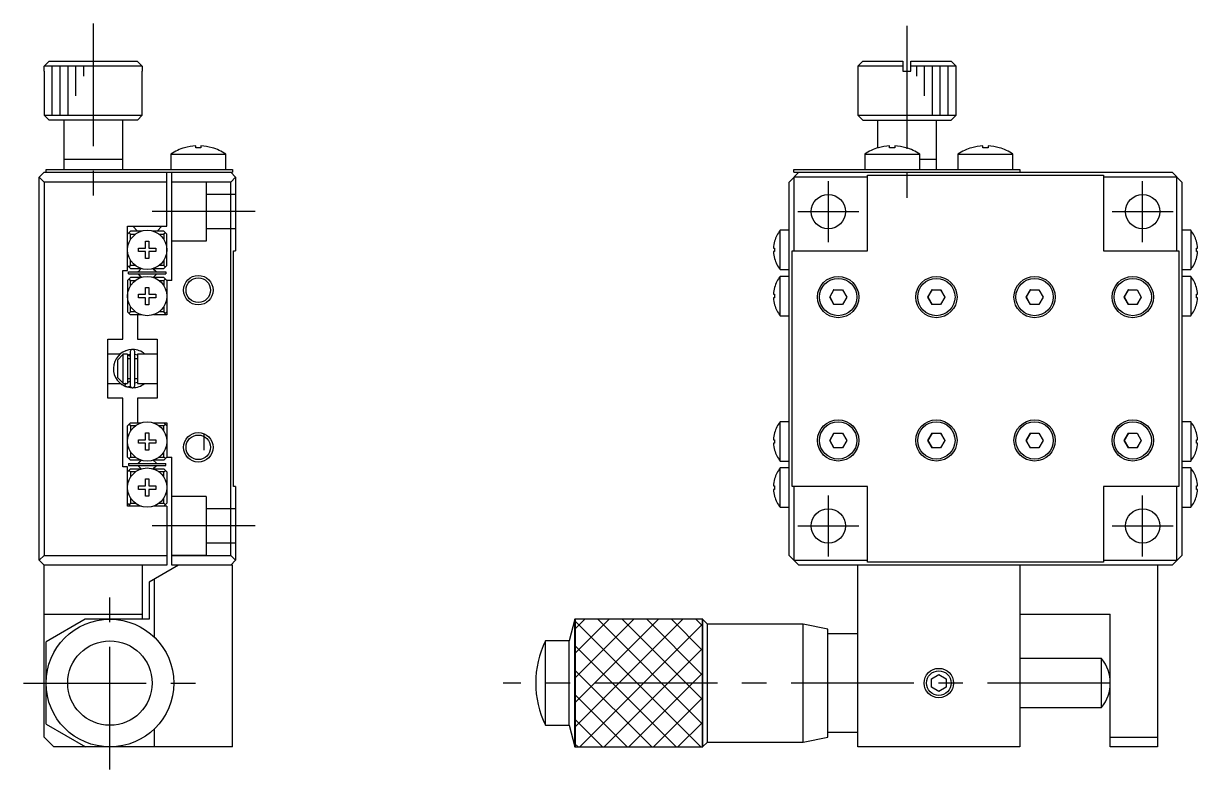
# Model space of a CAD drawing. Extents: x 75 to 388, y 47 to 228.
# Drawn here: x 268.2 to 387.7, y 115.9 to 191.9 of the extents above; entities that cross this region are included whole.
import ezdxf

# ---------------------------------------------------------------- set-up
doc = ezdxf.new("R2010")
doc.units = 0
doc.header["$LTSCALE"] = 10
doc.linetypes.add('CENTER', pattern=[2, 1.25, -0.25, 0.25, -0.25])
doc.linetypes.add('DASHED', pattern=[3.5, 2, -1.5])
doc.layers.get('0').update_dxf_attribs({"linetype": 'CONTINUOUS'})
doc.layers.add('CENTER', color=1, linetype='CENTER')

msp = doc.modelspace()

# ---------------------------------------------------------------- linework, layer by layer
at = {"color": 7, "linetype": 'CONTINUOUS'}
for p, q in [((270.287703, 187.518731), (270.78949, 188.018731)), ((270.78949, 188.018731), (279.753864, 188.018731)), ((279.753864, 188.018731), (280.255651, 187.518731)), ((353.627266, 188.018731), (353.127266, 187.518731)), ((353.627266, 188.018731), (357.727266, 188.018731)), ((357.727266, 188.018731), (357.727266, 187.018731)), ((358.527266, 188.018731), (362.627266, 188.018731)), ((358.527266, 187.018731), (358.527266, 188.018731)), ((363.127266, 187.518731), (362.627266, 188.018731)), ((270.271677, 187.018731), (270.287703, 187.018731)), ((270.271677, 187.018731), (270.271677, 182.518731)), ((270.287703, 187.018731), (270.287703, 187.518731)), ((280.255651, 187.518731), (270.287703, 187.518731)), ((280.255651, 187.518731), (280.255651, 187.018731)), ((280.255651, 187.018731), (280.271677, 187.018731)), ((280.271677, 182.518731), (280.271677, 187.018731)), ((357.727266, 187.518731), (353.127266, 187.518731)), ((353.127266, 187.518731), (353.127266, 182.518731)), ((357.727266, 187.018731), (358.527266, 187.018731)), ((363.127266, 187.518731), (358.527266, 187.518731)), ((363.127266, 182.518731), (363.127266, 187.518731)), ((270.271677, 182.518731), (280.271677, 182.518731)), ((270.271677, 182.518731), (270.771677, 182.018731)), ((279.771677, 182.018731), (270.771677, 182.018731)), ((272.271677, 182.018731), (272.271677, 177.018731)), ((278.271677, 177.018731), (278.271677, 182.018731)), ((279.771677, 182.018731), (280.271677, 182.518731)), ((353.127266, 182.518731), (353.627266, 182.018731)), ((353.127266, 182.518731), (363.127266, 182.518731)), ((353.627266, 182.018731), (362.627266, 182.018731)), ((355.127266, 182.018731), (355.127266, 179.188427)), ((361.127266, 177.018731), (361.127266, 182.018731)), ((362.627266, 182.018731), (363.127266, 182.518731)), ((285.711677, 179.211936), (285.711677, 179.405193)), ((286.231677, 179.405193), (286.231677, 179.211936)), ((356.367266, 179.211936), (356.367266, 179.405193)), ((356.887266, 179.405193), (356.887266, 179.211936)), ((365.867266, 179.211936), (365.867266, 179.405193)), ((366.387266, 179.405193), (366.387266, 179.211936)), ((283.171677, 178.561194), (288.771677, 178.561194)), ((283.171677, 178.561194), (283.171677, 177.018731)), ((284.572538, 179.211936), (284.569529, 179.218104)), ((286.231677, 179.211936), (285.711677, 179.211936)), ((287.373825, 179.218104), (287.370816, 179.211936)), ((288.771677, 177.018731), (288.771677, 178.561194)), ((353.827266, 178.561194), (353.827266, 177.018731)), ((353.827266, 178.561194), (359.427266, 178.561194)), ((355.228127, 179.211936), (355.225118, 179.218104)), ((356.887266, 179.211936), (356.367266, 179.211936)), ((358.029413, 179.218104), (358.026405, 179.211936)), ((359.427266, 177.018731), (359.427266, 178.561194)), ((363.327266, 178.561194), (363.327266, 177.018731)), ((363.327266, 178.561194), (368.927266, 178.561194)), ((364.728127, 179.211936), (364.725118, 179.218104)), ((366.387266, 179.211936), (365.867266, 179.211936)), ((367.529413, 179.218104), (367.526405, 179.211936)), ((368.927266, 177.018731), (368.927266, 178.561194)), ((270.471677, 176.718731), (270.471677, 177.018731)), ((270.471677, 177.018731), (289.471677, 177.018731)), ((278.271677, 178.018731), (272.271677, 178.018731)), ((289.471677, 177.018731), (289.471677, 176.718731)), ((346.627266, 176.718731), (346.627266, 177.018731)), ((346.627266, 177.018731), (369.627266, 177.018731)), ((361.127266, 178.018731), (359.427266, 178.018731)), ((369.627266, 177.018731), (369.627266, 176.718731)), ((270.271677, 176.718731), (269.771677, 176.218731)), ((269.771677, 137.218731), (269.771677, 176.218731)), ((269.771677, 176.218731), (270.271677, 175.718731)), ((270.271677, 176.718731), (289.471677, 176.718731)), ((282.771677, 171.218731), (282.771677, 176.718731)), ((283.271677, 165.718731), (283.271677, 176.718731)), ((289.271677, 176.718731), (289.771677, 176.218731)), ((289.771677, 176.218731), (289.271677, 175.718731)), ((289.771677, 176.218731), (289.771677, 168.718731)), ((347.127266, 176.718731), (346.127266, 175.718731)), ((346.627266, 176.718731), (385.127266, 176.718731)), ((346.627266, 176.218731), (346.627266, 168.718731)), ((354.127266, 176.218731), (346.627266, 176.218731)), ((354.127266, 176.418731), (378.127266, 176.418731)), ((354.127266, 168.718731), (354.127266, 176.418731)), ((378.127266, 176.418731), (378.127266, 168.718731)), ((385.627266, 176.218731), (378.127266, 176.218731)), ((386.127266, 175.718731), (385.127266, 176.718731)), ((385.627266, 168.718731), (385.627266, 176.218731)), ((270.271677, 175.718731), (270.271677, 137.718731)), ((282.771677, 175.718731), (270.271677, 175.718731)), ((289.271677, 175.718731), (283.271677, 175.718731)), ((289.271677, 137.718731), (289.271677, 175.718731)), ((346.127266, 137.718731), (346.127266, 175.718731)), ((386.127266, 175.718731), (386.127266, 137.718731)), ((278.771677, 171.218731), (282.771677, 171.218731)), ((278.771677, 166.718731), (278.771677, 171.218731)), ((279.290933, 171.218731), (279.771677, 170.737987)), ((281.771677, 170.737987), (282.252421, 171.218731)), ((278.771677, 170.418731), (279.071677, 170.718731)), ((279.071677, 170.418731), (278.921677, 170.568731)), ((280.147177, 170.718731), (279.071677, 170.718731)), ((279.071677, 169.872297), (279.071677, 170.418731)), ((279.071677, 170.418731), (279.571677, 170.418731)), ((280.209132, 170.737987), (279.771677, 170.737987)), ((281.771677, 170.737987), (281.334221, 170.737987)), ((282.471677, 170.718731), (281.396177, 170.718731)), ((281.971677, 170.418731), (282.471677, 170.418731)), ((282.771677, 170.418731), (282.471677, 170.718731)), ((282.621677, 170.568731), (282.471677, 170.418731)), ((282.471677, 170.418731), (282.471677, 169.872297)), ((282.771677, 167.218731), (282.771677, 170.418731)), ((346.127266, 170.818731), (345.229267, 170.818731)), ((345.229267, 166.818731), (345.229267, 170.818731)), ((387.025265, 170.818731), (386.127266, 170.818731)), ((387.025265, 170.818731), (387.025265, 166.818731)), ((279.885315, 168.998731), (280.591677, 168.998731)), ((279.885315, 168.638731), (279.885315, 168.998731)), ((280.591677, 168.638731), (279.885315, 168.638731)), ((280.591677, 169.705093), (280.951677, 169.705093)), ((280.591677, 168.998731), (280.591677, 169.705093)), ((280.591677, 167.93237), (280.591677, 168.638731)), ((280.951677, 169.705093), (280.951677, 168.998731)), ((280.951677, 168.998731), (281.658038, 168.998731)), ((280.951677, 168.638731), (280.951677, 167.93237)), ((281.658038, 168.638731), (280.951677, 168.638731)), ((281.658038, 168.998731), (281.658038, 168.638731)), ((289.571677, 168.718731), (289.771677, 168.718731)), ((289.571677, 144.718731), (289.571677, 168.718731)), ((344.537407, 168.998731), (344.657744, 168.998731)), ((344.657744, 168.638731), (344.537407, 168.638731)), ((344.653122, 169.707347), (344.657744, 169.705093)), ((344.657744, 168.998731), (344.657744, 168.638731)), ((346.427266, 144.718731), (346.427266, 168.718731)), ((346.427266, 168.718731), (354.127266, 168.718731)), ((378.127266, 168.718731), (385.827266, 168.718731)), ((385.827266, 168.718731), (385.827266, 144.718731)), ((387.596787, 169.705093), (387.60141, 169.707347)), ((387.596787, 168.998731), (387.717125, 168.998731)), ((387.596787, 168.638731), (387.596787, 168.998731)), ((387.717125, 168.638731), (387.596787, 168.638731)), ((279.071677, 167.218731), (279.071677, 167.765166)), ((280.951677, 167.93237), (280.591677, 167.93237)), ((282.471677, 167.765166), (282.471677, 167.218731)), ((344.657744, 167.93237), (344.653122, 167.930115)), ((387.60141, 167.930115), (387.596787, 167.93237)), ((278.271677, 166.718731), (278.771677, 166.718731)), ((278.271677, 159.718731), (278.271677, 166.718731)), ((279.071677, 166.918731), (278.771677, 167.218731)), ((278.871677, 166.368731), (278.871677, 166.568731)), ((278.871677, 166.568731), (282.671677, 166.568731)), ((278.871677, 166.368731), (282.671677, 166.368731)), ((278.921677, 167.068731), (279.071677, 167.218731)), ((279.571677, 167.218731), (279.071677, 167.218731)), ((279.071677, 166.918731), (280.072628, 166.918731)), ((280.157617, 166.915332), (279.870116, 166.62783)), ((279.870116, 166.344988), (280.184506, 166.030597)), ((279.870116, 166.309632), (280.157617, 166.022131)), ((280.091751, 166.937854), (280.072628, 166.918731)), ((281.673238, 166.592475), (281.358847, 166.906866)), ((281.673238, 166.62783), (281.385737, 166.915332)), ((281.385737, 166.022131), (281.673238, 166.309632)), ((281.470725, 166.918731), (281.451603, 166.937854)), ((281.470725, 166.918731), (282.471677, 166.918731)), ((282.471677, 167.218731), (281.971677, 167.218731)), ((282.471677, 167.218731), (282.621677, 167.068731)), ((282.771677, 167.218731), (282.471677, 166.918731)), ((282.671677, 166.568731), (282.671677, 166.368731)), ((345.229267, 166.818731), (346.127266, 166.818731)), ((386.127266, 166.818731), (387.025265, 166.818731)), ((279.071677, 166.018731), (278.771677, 165.718731)), ((278.771677, 165.718731), (278.771677, 162.518731)), ((279.071677, 165.718731), (278.921677, 165.868731)), ((280.072628, 166.018731), (279.071677, 166.018731)), ((279.071677, 165.172297), (279.071677, 165.718731)), ((279.071677, 165.718731), (279.571677, 165.718731)), ((280.072628, 166.018731), (280.091751, 165.999609)), ((280.591677, 165.005093), (280.951677, 165.005093)), ((280.591677, 164.298731), (280.591677, 165.005093)), ((280.951677, 165.005093), (280.951677, 164.298731)), ((281.451603, 165.999609), (281.470725, 166.018731)), ((282.471677, 166.018731), (281.470725, 166.018731)), ((281.971677, 165.718731), (282.471677, 165.718731)), ((282.771677, 165.718731), (282.471677, 166.018731)), ((282.621677, 165.868731), (282.471677, 165.718731)), ((282.471677, 165.718731), (282.471677, 165.172297)), ((283.271677, 165.718731), (282.771677, 165.718731)), ((282.771677, 165.718731), (282.771677, 162.218731)), ((344.653122, 165.007347), (344.657744, 165.005093)), ((346.127266, 166.118731), (345.229267, 166.118731)), ((345.229267, 162.118731), (345.229267, 166.118731)), ((387.025265, 166.118731), (386.127266, 166.118731)), ((387.025265, 166.118731), (387.025265, 162.118731)), ((387.596787, 165.005093), (387.60141, 165.007347)), ((279.885315, 164.298731), (280.591677, 164.298731)), ((279.885315, 163.938731), (279.885315, 164.298731)), ((280.591677, 163.938731), (279.885315, 163.938731)), ((280.591677, 163.23237), (280.591677, 163.938731)), ((280.951677, 164.298731), (281.658038, 164.298731)), ((280.951677, 163.938731), (280.951677, 163.23237)), ((281.658038, 163.938731), (280.951677, 163.938731)), ((281.658038, 164.298731), (281.658038, 163.938731)), ((344.537407, 164.298731), (344.657744, 164.298731)), ((344.657744, 163.938731), (344.537407, 163.938731)), ((344.657744, 164.298731), (344.657744, 163.938731)), ((350.26124, 164.018731), (350.694253, 164.768731)), ((350.694253, 163.268731), (350.26124, 164.018731)), ((350.701064, 164.772622), (350.261276, 164.026575)), ((350.261276, 164.026575), (350.687479, 163.272684)), ((350.694253, 164.768731), (351.560278, 164.768731)), ((350.701063, 164.772641), (351.567053, 164.764779)), ((351.993381, 164.010814), (351.553468, 163.264841)), ((351.993292, 164.018731), (351.560278, 163.268731)), ((351.560279, 164.768731), (351.993291, 164.018731)), ((351.56704, 164.764771), (351.993256, 164.010888)), ((360.26124, 164.018731), (360.694253, 164.768731)), ((360.694253, 163.268731), (360.26124, 164.018731)), ((360.701064, 164.772622), (360.261276, 164.026575)), ((360.261276, 164.026575), (360.687479, 163.272684)), ((360.694253, 164.768731), (361.560278, 164.768731)), ((360.701063, 164.772641), (361.567053, 164.764779)), ((361.993381, 164.010814), (361.553468, 163.264841)), ((361.993292, 164.018731), (361.560278, 163.268731)), ((361.560279, 164.768731), (361.993291, 164.018731)), ((361.56704, 164.764771), (361.993256, 164.010888)), ((370.26124, 164.018731), (370.694253, 164.768731)), ((370.694253, 163.268731), (370.26124, 164.018731)), ((370.701064, 164.772622), (370.261276, 164.026575)), ((370.261276, 164.026575), (370.687479, 163.272684)), ((370.694253, 164.768731), (371.560278, 164.768731)), ((370.701063, 164.772641), (371.567053, 164.764779)), ((371.993381, 164.010814), (371.553468, 163.264841)), ((371.993292, 164.018731), (371.560278, 163.268731)), ((371.560279, 164.768731), (371.993291, 164.018731)), ((371.56704, 164.764771), (371.993256, 164.010888)), ((380.26124, 164.018731), (380.694253, 164.768731)), ((380.694253, 163.268731), (380.26124, 164.018731)), ((380.701064, 164.772622), (380.261276, 164.026575)), ((380.261276, 164.026575), (380.687479, 163.272684)), ((380.694253, 164.768731), (381.560278, 164.768731)), ((380.701063, 164.772641), (381.567053, 164.764779)), ((381.993381, 164.010814), (381.553468, 163.264841)), ((381.993292, 164.018731), (381.560278, 163.268731)), ((381.560279, 164.768731), (381.993291, 164.018731)), ((381.56704, 164.764771), (381.993256, 164.010888)), ((387.596787, 164.298731), (387.717125, 164.298731)), ((387.596787, 163.938731), (387.596787, 164.298731)), ((387.717125, 163.938731), (387.596787, 163.938731)), ((279.071677, 162.518731), (279.071677, 163.065166)), ((280.951677, 163.23237), (280.591677, 163.23237)), ((282.471677, 163.065166), (282.471677, 162.518731)), ((344.657744, 163.23237), (344.653122, 163.230115)), ((351.553468, 163.264824), (350.687478, 163.272684)), ((351.560278, 163.268731), (350.694253, 163.268731)), ((361.553468, 163.264824), (360.687478, 163.272684)), ((361.560278, 163.268731), (360.694253, 163.268731)), ((371.553468, 163.264824), (370.687478, 163.272684)), ((371.560278, 163.268731), (370.694253, 163.268731)), ((381.553468, 163.264824), (380.687478, 163.272684)), ((381.560278, 163.268731), (380.694253, 163.268731)), ((387.60141, 163.230115), (387.596787, 163.23237)), ((279.071677, 162.218731), (278.771677, 162.518731)), ((278.921677, 162.368731), (279.071677, 162.518731)), ((279.571677, 162.518731), (279.071677, 162.518731)), ((280.147177, 162.218731), (279.071677, 162.218731)), ((279.771677, 162.218731), (279.771677, 159.718731)), ((282.771677, 162.218731), (281.396177, 162.218731)), ((282.471677, 162.518731), (281.971677, 162.518731)), ((282.471677, 162.518731), (282.621677, 162.368731)), ((282.771677, 162.518731), (282.471677, 162.218731)), ((345.229267, 162.118731), (346.127266, 162.118731)), ((386.127266, 162.118731), (387.025265, 162.118731)), ((276.771677, 159.718731), (278.271677, 159.718731)), ((276.771677, 153.718731), (276.771677, 159.718731)), ((279.771677, 159.718731), (281.771677, 159.718731)), ((281.771677, 159.718731), (281.771677, 153.718731)), ((278.01322, 158.218731), (276.771677, 158.218731)), ((277.771677, 157.638832), (278.271677, 158.167978)), ((278.771677, 158.218731), (278.271677, 158.218731)), ((278.271677, 158.218731), (278.271677, 155.218731)), ((278.495277, 158.520167), (278.482123, 158.514361)), ((278.490558, 158.516858), (278.486214, 158.516179)), ((278.556442, 158.54487), (278.494712, 158.521239)), ((278.771637, 158.148165), (279.050481, 158.218584)), ((278.771675, 158.130854), (278.781048, 158.13101)), ((278.771677, 158.218731), (278.771677, 155.218731)), ((278.781048, 158.13101), (278.794672, 158.130643)), ((278.794672, 158.130643), (278.80826, 158.129574)), ((278.80826, 158.129574), (278.821777, 158.127805)), ((278.821777, 158.127805), (278.835184, 158.125342)), ((278.835184, 158.125342), (278.848445, 158.122193)), ((278.848445, 158.122193), (278.861524, 158.118369)), ((278.861524, 158.118369), (278.874387, 158.113879)), ((278.874387, 158.113879), (278.886998, 158.10874)), ((278.886998, 158.10874), (278.899327, 158.102967)), ((278.899327, 158.102967), (278.91134, 158.096578)), ((278.91134, 158.096578), (278.923008, 158.089591)), ((278.923008, 158.089591), (278.934302, 158.082028)), ((278.934302, 158.082028), (278.945195, 158.073911)), ((278.945195, 158.073911), (278.955662, 158.065262)), ((278.955662, 158.065262), (278.965676, 158.056106)), ((278.965676, 158.056106), (278.975217, 158.046469)), ((278.975217, 158.046469), (278.984263, 158.036376)), ((278.984263, 158.036376), (278.992793, 158.025854)), ((278.992793, 158.025854), (279.00079, 158.01493)), ((279.00079, 158.01493), (279.008238, 158.003633)), ((279.008238, 158.003633), (279.015119, 157.991991)), ((279.015119, 157.991991), (279.021421, 157.980033)), ((279.021421, 157.980033), (279.027131, 157.967788)), ((279.027131, 157.967788), (279.032238, 157.955286)), ((279.032238, 157.955286), (279.036731, 157.942556)), ((279.036731, 157.942556), (279.040603, 157.929629)), ((279.040603, 157.929629), (279.043845, 157.916535)), ((279.043845, 157.916535), (279.046452, 157.903304)), ((279.046452, 157.903304), (279.04842, 157.889967)), ((279.04842, 157.889967), (279.049743, 157.876554)), ((279.049743, 157.876554), (279.050421, 157.863097)), ((279.050421, 157.863097), (279.050518, 157.85588)), ((279.050518, 158.459387), (279.050518, 155.009387)), ((279.500518, 155.009387), (279.500518, 158.459387)), ((279.500573, 158.218309), (279.771821, 158.151059)), ((279.771677, 158.218731), (279.771677, 155.218731)), ((281.771677, 158.218731), (279.771677, 158.218731)), ((277.771677, 155.798631), (277.771677, 157.638832)), ((279.050518, 157.718731), (278.771677, 157.718731)), ((279.771677, 157.718731), (279.500518, 157.718731)), ((278.271677, 155.27673), (277.771677, 155.805876)), ((278.771677, 155.718731), (279.050518, 155.718731)), ((278.962094, 155.409286), (278.951964, 155.400356)), ((278.971762, 155.418704), (278.962094, 155.409286)), ((278.980949, 155.428583), (278.971762, 155.418704)), ((278.989634, 155.438899), (278.980949, 155.428583)), ((278.997799, 155.449625), (278.989634, 155.438899)), ((279.005427, 155.460734), (278.997799, 155.449625)), ((279.012501, 155.472199), (279.005427, 155.460734)), ((279.019008, 155.483992), (279.012501, 155.472199)), ((279.024933, 155.496086), (279.019008, 155.483992)), ((279.030265, 155.508451), (279.024933, 155.496086)), ((279.034993, 155.521058), (279.030265, 155.508451)), ((279.039108, 155.533878), (279.034993, 155.521058)), ((279.0426, 155.546882), (279.039108, 155.533878)), ((279.045462, 155.56004), (279.0426, 155.546882)), ((279.04769, 155.573321), (279.045462, 155.56004)), ((279.049277, 155.586696), (279.04769, 155.573321)), ((279.05022, 155.600133), (279.049277, 155.586696)), ((279.050518, 155.612894), (279.05022, 155.600133)), ((279.500518, 155.718731), (279.771677, 155.718731)), ((276.771677, 155.218731), (278.051649, 155.218731)), ((278.271677, 155.218731), (278.771677, 155.218731)), ((278.461942, 154.96357), (278.491912, 154.950132)), ((278.48596, 154.952684), (278.565874, 155.212116)), ((278.490473, 154.965066), (278.490374, 154.958827)), ((278.490374, 154.958827), (278.490905, 154.953889)), ((278.491202, 154.972565), (278.490473, 154.965066)), ((278.490905, 154.953889), (278.491708, 154.951078)), ((278.492556, 154.981274), (278.491202, 154.972565)), ((278.491708, 154.951078), (278.493885, 154.94801)), ((278.494526, 154.991135), (278.492556, 154.981274)), ((278.493885, 154.94801), (278.494712, 154.947535)), ((278.497098, 155.002082), (278.494526, 154.991135)), ((278.494712, 154.947535), (278.526065, 154.934716)), ((278.500256, 155.014043), (278.497098, 155.002082)), ((278.503979, 155.026936), (278.500256, 155.014043)), ((278.508241, 155.040676), (278.503979, 155.026936)), ((278.513014, 155.055171), (278.508241, 155.040676)), ((278.518266, 155.070324), (278.513014, 155.055171)), ((278.523963, 155.086035), (278.518266, 155.070324)), ((278.530066, 155.102197), (278.523963, 155.086035)), ((278.526065, 154.934716), (278.559775, 154.922811)), ((278.536534, 155.118704), (278.530066, 155.102197)), ((278.543324, 155.135445), (278.536534, 155.118704)), ((278.550391, 155.152308), (278.543324, 155.135445)), ((278.557688, 155.16918), (278.550391, 155.152308)), ((278.552213, 154.924921), (279.245804, 154.78594)), ((278.565165, 155.185949), (278.557688, 155.16918)), ((278.559775, 154.922811), (278.594026, 154.912609)), ((278.572774, 155.202503), (278.565165, 155.185949)), ((278.565874, 155.212116), (278.569025, 155.218735)), ((278.580462, 155.218731), (278.572774, 155.202503)), ((278.594026, 154.912609), (278.628732, 154.904134)), ((278.628732, 154.904134), (278.663809, 154.897405)), ((278.663809, 154.897405), (278.699171, 154.89244)), ((278.699171, 154.89244), (278.73473, 154.889249)), ((278.73473, 154.889249), (278.770401, 154.887839)), ((278.770401, 154.887839), (278.806096, 154.888213)), ((278.776805, 155.337793), (278.771674, 155.33792)), ((278.790426, 155.337941), (278.776805, 155.337793)), ((278.804016, 155.33879), (278.790426, 155.337941)), ((278.817538, 155.340338), (278.804016, 155.33879)), ((278.806096, 154.888213), (278.841728, 154.890372)), ((278.830954, 155.342578), (278.817538, 155.340338)), ((278.84423, 155.345502), (278.830954, 155.342578)), ((278.841728, 154.890372), (278.877211, 154.894308)), ((278.857331, 155.3491), (278.84423, 155.345502)), ((278.870221, 155.35336), (278.857331, 155.3491)), ((278.882869, 155.358268), (278.870221, 155.35336)), ((278.877211, 154.894308), (278.912458, 154.900013)), ((278.895243, 155.363809), (278.882869, 155.358268)), ((278.907311, 155.369965), (278.895243, 155.363809)), ((278.919044, 155.376719), (278.907311, 155.369965)), ((278.912458, 154.900013), (278.947383, 154.907473)), ((278.930415, 155.384049), (278.919044, 155.376719)), ((278.941397, 155.391936), (278.930415, 155.384049)), ((278.951964, 155.400356), (278.941397, 155.391936)), ((278.947383, 154.907473), (278.981901, 154.91667)), ((278.981901, 154.91667), (279.015928, 154.927582)), ((279.015928, 154.927582), (279.04938, 154.940183)), ((279.04938, 154.940183), (279.060136, 154.944646)), ((279.771713, 155.317893), (279.500576, 155.250234)), ((279.771677, 155.218731), (281.771677, 155.218731)), ((278.271677, 153.718731), (276.771677, 153.718731)), ((278.271677, 146.718731), (278.271677, 153.718731)), ((281.771677, 153.718731), (279.771677, 153.718731)), ((279.771677, 153.718731), (279.771677, 151.218731)), ((279.071677, 151.218731), (278.771677, 150.918731)), ((278.771677, 147.718731), (278.771677, 150.918731)), ((278.921677, 151.068731), (279.071677, 150.918731)), ((279.071677, 151.218731), (280.147177, 151.218731)), ((279.071677, 150.918731), (279.071677, 150.372297)), ((279.571677, 150.918731), (279.071677, 150.918731)), ((281.396177, 151.218731), (282.771677, 151.218731)), ((282.471677, 150.918731), (281.971677, 150.918731)), ((282.771677, 150.918731), (282.471677, 151.218731)), ((282.471677, 150.918731), (282.621677, 151.068731)), ((282.471677, 150.372297), (282.471677, 150.918731)), ((282.771677, 151.218731), (282.771677, 147.718731)), ((346.127266, 151.318731), (345.229267, 151.318731)), ((345.229267, 147.318731), (345.229267, 151.318731)), ((387.025265, 151.318731), (386.127266, 151.318731)), ((387.025265, 151.318731), (387.025265, 147.318731)), ((279.885315, 149.498731), (280.591677, 149.498731)), ((279.885315, 149.138731), (279.885315, 149.498731)), ((280.591677, 150.205093), (280.951677, 150.205093)), ((280.591677, 149.498731), (280.591677, 150.205093)), ((280.951677, 150.205093), (280.951677, 149.498731)), ((280.951677, 149.498731), (281.658038, 149.498731)), ((281.658038, 149.498731), (281.658038, 149.138731)), ((286.571677, 148.418726), (286.571677, 150.093504)), ((344.537407, 149.498731), (344.657744, 149.498731)), ((344.653122, 150.207347), (344.657744, 150.205093)), ((344.657744, 149.498731), (344.657744, 149.138731)), ((350.26124, 149.418731), (350.694253, 150.168731)), ((350.701064, 150.172622), (350.261276, 149.426575)), ((350.694253, 150.168731), (351.560278, 150.168731)), ((350.701063, 150.172641), (351.567053, 150.164779)), ((351.560279, 150.168731), (351.993291, 149.418731)), ((351.56704, 150.164771), (351.993256, 149.410888)), ((360.26124, 149.418731), (360.694253, 150.168731)), ((360.701064, 150.172622), (360.261276, 149.426575)), ((360.694253, 150.168731), (361.560278, 150.168731)), ((360.701063, 150.172641), (361.567053, 150.164779)), ((361.560279, 150.168731), (361.993291, 149.418731)), ((361.56704, 150.164771), (361.993256, 149.410888)), ((370.26124, 149.418731), (370.694253, 150.168731)), ((370.701064, 150.172622), (370.261276, 149.426575)), ((370.694253, 150.168731), (371.560278, 150.168731)), ((370.701063, 150.172641), (371.567053, 150.164779)), ((371.560279, 150.168731), (371.993291, 149.418731)), ((371.56704, 150.164771), (371.993256, 149.410888)), ((380.26124, 149.418731), (380.694253, 150.168731)), ((380.701064, 150.172622), (380.261276, 149.426575)), ((380.694253, 150.168731), (381.560278, 150.168731)), ((380.701063, 150.172641), (381.567053, 150.164779)), ((381.560279, 150.168731), (381.993291, 149.418731)), ((381.56704, 150.164771), (381.993256, 149.410888)), ((387.596787, 150.205093), (387.60141, 150.207347)), ((387.596787, 149.498731), (387.717125, 149.498731)), ((387.596787, 149.138731), (387.596787, 149.498731)), ((279.071677, 148.265166), (279.071677, 147.718731)), ((280.591677, 149.138731), (279.885315, 149.138731)), ((280.591677, 148.43237), (280.591677, 149.138731)), ((280.951677, 148.43237), (280.591677, 148.43237)), ((280.951677, 149.138731), (280.951677, 148.43237)), ((281.658038, 149.138731), (280.951677, 149.138731)), ((282.471677, 147.718731), (282.471677, 148.265166)), ((344.657744, 149.138731), (344.537407, 149.138731)), ((344.657744, 148.43237), (344.653122, 148.430115)), ((350.694253, 148.668731), (350.26124, 149.418731)), ((350.261276, 149.426575), (350.687479, 148.672684)), ((351.553468, 148.664824), (350.687478, 148.672684)), ((351.560278, 148.668731), (350.694253, 148.668731)), ((351.993381, 149.410814), (351.553468, 148.664841)), ((351.993292, 149.418731), (351.560278, 148.668731)), ((360.694253, 148.668731), (360.26124, 149.418731)), ((360.261276, 149.426575), (360.687479, 148.672684)), ((361.553468, 148.664824), (360.687478, 148.672684)), ((361.560278, 148.668731), (360.694253, 148.668731)), ((361.993381, 149.410814), (361.553468, 148.664841)), ((361.993292, 149.418731), (361.560278, 148.668731)), ((370.694253, 148.668731), (370.26124, 149.418731)), ((370.261276, 149.426575), (370.687479, 148.672684)), ((371.553468, 148.664824), (370.687478, 148.672684)), ((371.560278, 148.668731), (370.694253, 148.668731)), ((371.993381, 149.410814), (371.553468, 148.664841)), ((371.993292, 149.418731), (371.560278, 148.668731)), ((380.694253, 148.668731), (380.26124, 149.418731)), ((380.261276, 149.426575), (380.687479, 148.672684)), ((381.553468, 148.664824), (380.687478, 148.672684)), ((381.560278, 148.668731), (380.694253, 148.668731)), ((381.993381, 149.410814), (381.553468, 148.664841)), ((381.993292, 149.418731), (381.560278, 148.668731)), ((387.717125, 149.138731), (387.596787, 149.138731)), ((387.60141, 148.430115), (387.596787, 148.43237)), ((278.771677, 147.718731), (279.071677, 147.418731)), ((278.871677, 147.068731), (278.871677, 146.868731)), ((278.871677, 147.068731), (282.671677, 147.068731)), ((279.071677, 147.718731), (278.921677, 147.568731)), ((279.071677, 147.718731), (279.571677, 147.718731)), ((280.072628, 147.418731), (279.071677, 147.418731)), ((280.157617, 147.415332), (279.870116, 147.12783)), ((279.870116, 147.092475), (280.184506, 147.406866)), ((280.072628, 147.418731), (280.091751, 147.437854)), ((281.673238, 147.12783), (281.385737, 147.415332)), ((281.451603, 147.437854), (281.470725, 147.418731)), ((282.471677, 147.418731), (281.470725, 147.418731)), ((281.971677, 147.718731), (282.471677, 147.718731)), ((282.621677, 147.568731), (282.471677, 147.718731)), ((282.771677, 147.718731), (282.471677, 147.418731)), ((282.671677, 146.868731), (282.671677, 147.068731)), ((282.771677, 147.718731), (283.271677, 147.718731)), ((283.271677, 136.718731), (283.271677, 147.718731)), ((345.229267, 147.318731), (346.127266, 147.318731)), ((386.127266, 147.318731), (387.025265, 147.318731)), ((278.771677, 146.718731), (278.271677, 146.718731)), ((278.771677, 142.718731), (278.771677, 146.718731)), ((279.071677, 146.518731), (278.771677, 146.218731)), ((278.871677, 146.868731), (282.671677, 146.868731)), ((278.921677, 146.368731), (279.071677, 146.218731)), ((279.071677, 146.518731), (280.072628, 146.518731)), ((279.071677, 146.218731), (279.071677, 145.672297)), ((279.571677, 146.218731), (279.071677, 146.218731)), ((279.870116, 146.809632), (280.157617, 146.522131)), ((280.091751, 146.499609), (280.072628, 146.518731)), ((281.673238, 146.844988), (281.358847, 146.530597)), ((281.385737, 146.522131), (281.673238, 146.809632)), ((281.470725, 146.518731), (281.451603, 146.499609)), ((281.470725, 146.518731), (282.471677, 146.518731)), ((282.471677, 146.218731), (281.971677, 146.218731)), ((282.771677, 146.218731), (282.471677, 146.518731)), ((282.471677, 146.218731), (282.621677, 146.368731)), ((282.471677, 145.672297), (282.471677, 146.218731)), ((282.771677, 146.218731), (282.771677, 143.018731)), ((346.127266, 146.618731), (345.229267, 146.618731)), ((345.229267, 142.618731), (345.229267, 146.618731)), ((387.025265, 146.618731), (386.127266, 146.618731)), ((387.025265, 146.618731), (387.025265, 142.618731)), ((279.885315, 144.798731), (280.591677, 144.798731)), ((279.885315, 144.438731), (279.885315, 144.798731)), ((280.591677, 145.505093), (280.951677, 145.505093)), ((280.591677, 144.798731), (280.591677, 145.505093)), ((280.951677, 145.505093), (280.951677, 144.798731)), ((280.951677, 144.798731), (281.658038, 144.798731)), ((281.658038, 144.798731), (281.658038, 144.438731)), ((289.771677, 144.718731), (289.571677, 144.718731)), ((289.771677, 144.718731), (289.771677, 137.218731)), ((344.537407, 144.798731), (344.657744, 144.798731)), ((344.653122, 145.507347), (344.657744, 145.505093)), ((344.657744, 144.798731), (344.657744, 144.438731)), ((354.127266, 144.718731), (346.427266, 144.718731)), ((346.627266, 144.718731), (346.627266, 137.218731)), ((354.127266, 137.018731), (354.127266, 144.718731)), ((385.827266, 144.718731), (378.127266, 144.718731)), ((378.127266, 144.718731), (378.127266, 137.018731)), ((385.627266, 137.218731), (385.627266, 144.718731)), ((387.596787, 145.505093), (387.60141, 145.507347)), ((387.596787, 144.798731), (387.717125, 144.798731)), ((387.596787, 144.438731), (387.596787, 144.798731)), ((279.071677, 143.565166), (279.071677, 143.018731)), ((280.591677, 144.438731), (279.885315, 144.438731)), ((280.591677, 143.73237), (280.591677, 144.438731)), ((280.951677, 143.73237), (280.591677, 143.73237)), ((280.951677, 144.438731), (280.951677, 143.73237)), ((281.658038, 144.438731), (280.951677, 144.438731)), ((282.471677, 143.018731), (282.471677, 143.565166)), ((344.657744, 144.438731), (344.537407, 144.438731)), ((344.657744, 143.73237), (344.653122, 143.730115)), ((387.717125, 144.438731), (387.596787, 144.438731)), ((387.60141, 143.730115), (387.596787, 143.73237)), ((278.771677, 143.018731), (279.071677, 142.718731)), ((280.147177, 142.718731), (278.771677, 142.718731)), ((279.071677, 143.018731), (278.921677, 142.868731)), ((279.071677, 143.018731), (279.571677, 143.018731)), ((282.771677, 142.718731), (281.396177, 142.718731)), ((281.971677, 143.018731), (282.471677, 143.018731)), ((282.621677, 142.868731), (282.471677, 143.018731)), ((282.771677, 143.018731), (282.471677, 142.718731)), ((282.771677, 142.718731), (282.771677, 136.718731)), ((345.229267, 142.618731), (346.127266, 142.618731)), ((386.127266, 142.618731), (387.025265, 142.618731)), ((270.271677, 137.718731), (269.771677, 137.218731)), ((270.271677, 137.718731), (282.771677, 137.718731)), ((283.271677, 137.718731), (289.271677, 137.718731)), ((289.271677, 137.718731), (289.771677, 137.218731)), ((346.127266, 137.718731), (347.127266, 136.718731)), ((385.127266, 136.718731), (386.127266, 137.718731)), ((269.771677, 137.218731), (270.271677, 136.718731)), ((282.771677, 136.718731), (270.271677, 136.718731)), ((270.271677, 119.218731), (270.271677, 136.718731)), ((280.271677, 136.718731), (280.271677, 131.218731)), ((283.971677, 136.718731), (280.971677, 134.986681)), ((289.471677, 136.718731), (283.271677, 136.718731)), ((289.771677, 137.218731), (289.271677, 136.718731)), ((289.471677, 118.218731), (289.471677, 136.718731)), ((346.627266, 137.218731), (354.127266, 137.218731)), ((385.127266, 136.718731), (347.127266, 136.718731)), ((353.127266, 118.218731), (353.127266, 136.718731)), ((378.127266, 137.018731), (354.127266, 137.018731)), ((369.627266, 136.718731), (369.627266, 118.218731)), ((378.127266, 137.218731), (385.627266, 137.218731)), ((383.627266, 136.718731), (383.627266, 118.218731)), ((281.471677, 135.275356), (281.471677, 129.409147)), ((280.971677, 134.986681), (280.971677, 131.218731)), ((270.271677, 131.718731), (280.271677, 131.718731)), ((369.627266, 131.718731), (378.827266, 131.718731)), ((378.827266, 118.218731), (378.827266, 131.718731)), ((274.445397, 131.218731), (270.471677, 128.924503)), ((280.971677, 131.218731), (274.445397, 131.218731)), ((324.327259, 131.21873), (323.737771, 129.018731)), ((324.327259, 118.218732), (324.327259, 131.21873)), ((337.32726, 131.21873), (324.327259, 131.21873)), ((337.32726, 118.218732), (337.32726, 131.21873)), ((337.827262, 130.718727), (337.32726, 131.21873)), ((337.827262, 118.718735), (337.827262, 130.718727)), ((347.577267, 130.718727), (337.827262, 130.718727)), ((347.577267, 118.718735), (347.577267, 130.718727)), ((350.077266, 130.218728), (347.577267, 130.718727)), ((350.077266, 119.218734), (350.077266, 130.218728)), ((353.127266, 129.718731), (350.077266, 129.718731)), ((270.471677, 120.528132), (270.471677, 128.924503)), ((321.32726, 120.418731), (321.32726, 129.018731)), ((323.737771, 129.018731), (321.32726, 129.018731)), ((323.737771, 120.418731), (323.737771, 129.018731)), ((377.949757, 127.218727), (369.627266, 127.218727)), ((377.949757, 122.218735), (377.949757, 127.218727)), ((360.627266, 125.151744), (361.377266, 125.584757)), ((361.377266, 125.584757), (362.127266, 125.151744)), ((360.627266, 124.285719), (360.627266, 125.151744)), ((362.127266, 125.151744), (362.127266, 124.285719)), ((361.377266, 123.852706), (360.627266, 124.285719)), ((362.127266, 124.285719), (361.377266, 123.852706)), ((369.627266, 122.218735), (377.949757, 122.218735)), ((270.471677, 120.528132), (274.471677, 118.218731)), ((281.471677, 120.028316), (281.471677, 118.218731)), ((321.32726, 120.418731), (323.737771, 120.418731)), ((323.737771, 120.418731), (324.327259, 118.218732)), ((350.077266, 119.718731), (353.127266, 119.718731)), ((270.271677, 119.218731), (271.271677, 118.218731)), ((337.32726, 118.218732), (337.827262, 118.718735)), ((337.827262, 118.718735), (347.577267, 118.718735)), ((347.577267, 118.718735), (350.077266, 119.218734)), ((378.827266, 119.218731), (383.627266, 119.218731)), ((289.471677, 118.218731), (271.271677, 118.218731)), ((324.327259, 118.218732), (337.32726, 118.218732)), ((369.627266, 118.218731), (353.127266, 118.218731)), ((383.627266, 118.218731), (378.827266, 118.218731))]:
    msp.add_line(p, q, dxfattribs=at)
at = {"color": 3, "linetype": 'CONTINUOUS'}
for p, q in [((271.071677, 187.518731), (271.071677, 182.518731)), ((271.871677, 187.518731), (271.871677, 182.518731)), ((272.671677, 187.518731), (272.671677, 182.518731)), ((273.471677, 187.518731), (273.471677, 184.518731)), ((274.271677, 187.518731), (274.271677, 186.518731)), ((359.127266, 186.518731), (359.127266, 187.518731)), ((359.927266, 184.518731), (359.927266, 187.518731)), ((360.727266, 182.518731), (360.727266, 187.518731)), ((361.527266, 182.518731), (361.527266, 187.518731)), ((362.327266, 182.518731), (362.327266, 187.518731)), ((324.352259, 130.255719), (325.31527, 131.21873)), ((324.352259, 127.755719), (327.81527, 131.21873)), ((324.352259, 125.255719), (330.31527, 131.21873)), ((324.352259, 122.755719), (332.81527, 131.21873)), ((324.352259, 120.255719), (335.31527, 131.21873)), ((324.352259, 131.006818), (337.140344, 118.218732)), ((324.815272, 118.218732), (337.35226, 130.75572)), ((326.640346, 131.21873), (337.35226, 120.506817)), ((329.140346, 131.21873), (337.35226, 123.006817)), ((331.640346, 131.21873), (337.35226, 125.506817)), ((334.140346, 131.21873), (337.35226, 128.006817)), ((336.640346, 131.21873), (337.35226, 130.506817)), ((324.352259, 128.506818), (334.640344, 118.218732)), ((327.315272, 118.218732), (337.35226, 128.25572)), ((324.352259, 126.006818), (332.140344, 118.218732)), ((329.815272, 118.218732), (337.35226, 125.75572)), ((324.352259, 123.506818), (329.640344, 118.218732)), ((332.315272, 118.218732), (337.35226, 123.25572)), ((324.352259, 121.006818), (327.140344, 118.218732)), ((334.815272, 118.218732), (337.35226, 120.75572)), ((324.352259, 118.506818), (324.640344, 118.218732)), ((337.315272, 118.218732), (337.35226, 118.25572))]:
    msp.add_line(p, q, dxfattribs=at)
at = {"color": 3, "linetype": 'DASHED'}
for p, q in [((286.771677, 175.718731), (283.271677, 175.718731)), ((286.771677, 175.718731), (286.771677, 169.718731)), ((289.771677, 174.468731), (286.771677, 174.468731)), ((289.771677, 170.968731), (286.771677, 170.968731)), ((286.771677, 169.718731), (283.271677, 169.718731)), ((286.771677, 143.718731), (283.271677, 143.718731)), ((286.771677, 143.718731), (286.771677, 137.718731)), ((289.771677, 142.468731), (286.771677, 142.468731)), ((289.771677, 138.968731), (286.771677, 138.968731)), ((286.771677, 137.718731), (283.271677, 137.718731)), ((337.35226, 131.21873), (324.352259, 131.21873)), ((324.352259, 131.21873), (324.352259, 118.218732)), ((337.35226, 118.218732), (337.35226, 131.21873)), ((324.352259, 118.218732), (337.35226, 118.218732))]:
    msp.add_line(p, q, dxfattribs=at)
at = {"color": 7, "linetype": 'CONTINUOUS'}
for centre, radius in [((350.127266, 172.718731), 1.75), ((382.127266, 172.718731), 1.75), ((280.771677, 168.818731), 2), ((280.771677, 164.118731), 2), ((285.971677, 164.718731), 1.25), ((351.127266, 164.018731), 2.1), ((351.127266, 164.018731), 1.9), ((361.127266, 164.018731), 2.1), ((361.127266, 164.018731), 1.9), ((371.127266, 164.018731), 2.1), ((371.127266, 164.018731), 1.9), ((381.127266, 164.018731), 2.1), ((381.127266, 164.018731), 1.9), ((280.771677, 149.318731), 2), ((351.127266, 149.418731), 2.1), ((351.127266, 149.418731), 1.9), ((361.127266, 149.418731), 2.1), ((361.127266, 149.418731), 1.9), ((371.127266, 149.418731), 2.1), ((371.127266, 149.418731), 1.9), ((381.127266, 149.418731), 2.1), ((381.127266, 149.418731), 1.9), ((285.971677, 148.718731), 1.25), ((280.771677, 144.618731), 2), ((350.127266, 140.718731), 1.75), ((382.127266, 140.718731), 1.75), ((276.971677, 124.718731), 6.499999), ((276.971677, 124.718731), 4.3), ((361.377266, 124.718731), 1.25)]:
    msp.add_circle(centre, radius, dxfattribs=at)
at = {"color": 3, "linetype": 'CONTINUOUS'}
for centre in [(285.971677, 164.718731), (285.971677, 148.718731), (361.377266, 124.718731)]:
    msp.add_circle(centre, 1.5, dxfattribs=at)
at = {"color": 7, "linetype": 'CONTINUOUS'}
for centre, radius, start, end in [((285.971677, 174.418731), 4.993235, 92.984767, 106.272555), ((285.971677, 174.418731), 4.993235, 73.727445, 87.015233), ((356.627266, 174.418731), 4.993235, 92.984767, 106.272555), ((356.627266, 174.418731), 4.993235, 73.727445, 87.015233), ((366.127266, 174.418731), 4.993235, 92.984767, 106.272555), ((366.127266, 174.418731), 4.993235, 73.727445, 87.015233), ((285.971677, 174.418731), 5, 106.285843, 124.055798), ((285.971677, 174.418731), 5, 55.944202, 73.714157), ((356.627266, 174.418731), 5, 106.285843, 124.055798), ((356.627266, 174.418731), 5, 55.944202, 73.714157), ((366.127266, 174.418731), 5, 106.285843, 124.055798), ((366.127266, 174.418731), 5, 55.944202, 73.714157), ((347.727266, 168.818731), 3.2, 141.317813, 163.877467), ((384.527266, 168.818731), 3.2, 16.122533, 38.682187), ((347.727266, 168.818731), 3.194933, 163.893288, 176.770291), ((347.727266, 168.818731), 3.194933, 183.229709, 196.106712), ((384.527266, 168.818731), 3.194933, 3.229709, 16.106712), ((384.527266, 168.818731), 3.194933, 343.893288, 356.770291), ((347.727266, 168.818731), 3.2, 196.122533, 218.682187), ((384.527266, 168.818731), 3.2, 321.317813, 343.877467), ((280.011537, 166.486409), 0.2, 135, 155.693883), ((280.011537, 166.451054), 0.2, 204.306117, 225), ((280.011537, 166.486409), 0.2, 216.042724, 225), ((281.531817, 166.486409), 0.2, 24.306117, 45), ((281.531817, 166.451054), 0.2, 36.042724, 45), ((281.531817, 166.451054), 0.2, 315, 335.693883), ((347.727266, 164.118731), 3.194933, 163.893288, 176.770291), ((347.727266, 164.118731), 3.2, 141.317813, 163.877467), ((384.527266, 164.118731), 3.2, 16.122533, 38.682187), ((384.527266, 164.118731), 3.194933, 3.229709, 16.106712), ((347.727266, 164.118731), 3.194933, 183.229709, 196.106712), ((384.527266, 164.118731), 3.194933, 343.893288, 356.770291), ((347.727266, 164.118731), 3.2, 196.122533, 218.682187), ((384.527266, 164.118731), 3.2, 321.317813, 343.877467), ((279.275916, 156.734253), 1.948827, 90.890816, 246.378073), ((279.275518, 158.459387), 0.225, 0, 180), ((279.275887, 156.736409), 1.946588, 49.596934, 89.166427), ((279.275518, 155.009387), 0.225, 180, 0), ((279.273598, 156.739413), 1.953784, 270.802426, 308.87694), ((347.727266, 149.318731), 3.2, 141.317813, 163.877467), ((384.527266, 149.318731), 3.2, 16.122533, 38.682187), ((347.727266, 149.318731), 3.194933, 163.893288, 176.770291), ((384.527266, 149.318731), 3.194933, 3.229709, 16.106712), ((347.727266, 149.318731), 3.194933, 183.229709, 196.106712), ((347.727266, 149.318731), 3.2, 196.122533, 218.682187), ((384.527266, 149.318731), 3.2, 321.317813, 343.877467), ((384.527266, 149.318731), 3.194933, 343.893288, 356.770291), ((280.011537, 146.986409), 0.2, 135, 155.693883), ((280.011537, 146.951054), 0.2, 135, 143.957276), ((281.531817, 146.986409), 0.2, 24.306117, 45), ((280.011537, 146.951054), 0.2, 204.306117, 225), ((281.531817, 146.951054), 0.2, 315, 335.693883), ((281.531817, 146.986409), 0.2, 315, 323.957276), ((347.727266, 144.618731), 3.2, 141.317813, 163.877467), ((384.527266, 144.618731), 3.2, 16.122533, 38.682187), ((347.727266, 144.618731), 3.194933, 163.893288, 176.770291), ((384.527266, 144.618731), 3.194933, 3.229709, 16.106712), ((347.727266, 144.618731), 3.194933, 183.229709, 196.106712), ((347.727266, 144.618731), 3.2, 196.122533, 218.682187), ((384.527266, 144.618731), 3.2, 321.317813, 343.877467), ((384.527266, 144.618731), 3.194933, 343.893288, 356.770291), ((330.07226, 124.718732), 9.745001, 153.816211, 206.183793), ((374.827261, 124.718732), 3.999997, 321.317806, 38.682184)]:
    msp.add_arc(centre, radius, start, end, dxfattribs=at)
at = {"layer": 'CENTER', "color": 1, "linetype": 'CENTER'}
for p, q in [((275.271677, 191.868731), (275.271677, 173.118731)), ((358.127266, 191.618731), (358.127266, 174.118731)), ((350.127266, 169.618731), (350.127266, 175.818731)), ((382.127266, 169.618731), (382.127266, 175.818731)), ((291.771677, 172.718731), (281.271677, 172.718731)), ((347.027266, 172.718731), (353.227266, 172.718731)), ((379.027266, 172.718731), (385.227266, 172.718731)), ((350.127266, 137.618731), (350.127266, 143.818731)), ((382.127266, 137.618731), (382.127266, 143.818731)), ((291.771677, 140.718731), (281.271677, 140.718731)), ((347.027266, 140.718731), (353.227266, 140.718731)), ((379.027266, 140.718731), (385.227266, 140.718731)), ((276.971677, 115.918733), (276.971677, 133.51873)), ((268.171678, 124.718731), (285.771676, 124.718731)), ((378.827266, 124.718731), (317.022192, 124.718731))]:
    msp.add_line(p, q, dxfattribs=at)

doc.saveas('drawing.dxf')
